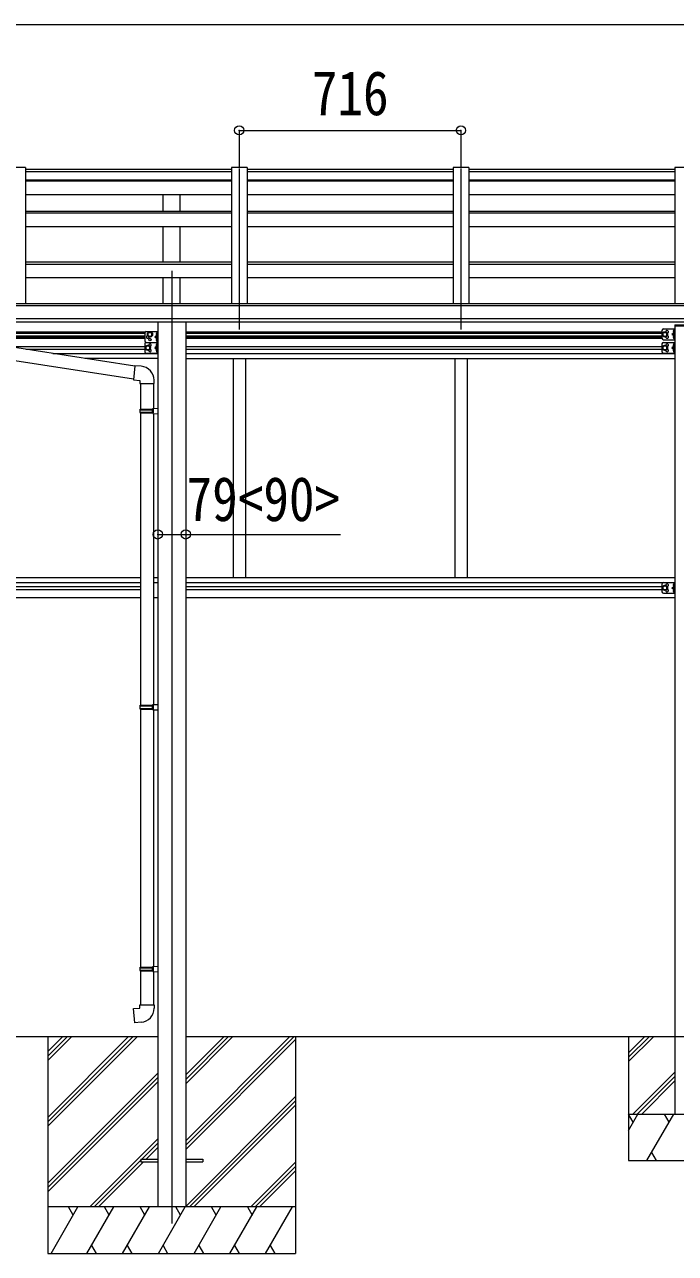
# Model space of a CAD drawing. Units: millimetres at full size, sheet at 1:30; details may follow other scales. Extents: x -8385 to 8479, y -5853 to 5787.
# Drawn here: x 2028 to 4130, y -1389 to 2578 of the extents above; entities that cross this region are included whole.
import ezdxf
from ezdxf.enums import TextEntityAlignment as Align

# ---------------------------------------------------------------- set-up
doc = ezdxf.new("R2010")
doc.units = ezdxf.units.MM
doc.header["$LTSCALE"] = 30
doc.header["$PDMODE"] = 32
doc.header["$PDSIZE"] = 30
for name, color, linetype, lineweight in [('0-0_0', 7, 'Continuous', 9), ('0-1_本体', 4, 'Continuous', 9), ('0-2_部品', 7, 'Continuous', 9), ('0-8_PARTS2', 2, 'Continuous', 9), ('0-A_寸法', 6, 'Continuous', 9), ('1-0_FRAME', 7, 'Continuous', 9), ('1-1_GLASS', 4, 'Continuous', 9), ('1-2_GLASS_SEAL', 7, 'Continuous', 9)]:
    doc.layers.add(name, color=color, linetype=linetype, lineweight=lineweight)
doc.styles.add('ＭＳ ゴシック', font='')
doc.styles.get('ＭＳ ゴシック').set_extended_font_data('MS Gothic')

msp = doc.modelspace()

# ---------------------------------------------------------------- linework, layer by layer
at = {"layer": '0-0_0'}
for p, q in [((930.39, -689.23), (2458.3, -689.23)), ((2103.5, -689.23), (2103.5, -1389.23)), ((2103.5, -949.96), (2364.23, -689.23)), ((2103.5, -964.1), (2378.37, -689.23)), ((2103.5, -978.24), (2392.51, -689.23)), ((2103.5, -766.11), (2180.38, -689.23)), ((2103.5, -751.97), (2166.24, -689.23)), ((2103.5, -737.83), (2152.1, -689.23)), ((2548.7, -1025.26), (2884.73, -689.23)), ((2548.7, -1039.4), (2898.87, -689.23)), ((2548.7, -841.41), (2700.88, -689.23)), ((2548.7, -827.27), (2686.74, -689.23)), ((2548.7, -813.13), (2672.6, -689.23)), ((2548.7, -689.23), (5758.3, -689.23)), ((2548.7, -1053.54), (2903.5, -698.75)), ((2903.5, -689.23), (2903.5, -1389.23)), ((2103.5, -1162.09), (2458.3, -807.29)), ((2103.5, -1176.23), (2458.3, -821.44)), ((2103.5, -1190.38), (2458.3, -835.58)), ((2548.7, -1237.39), (2903.5, -882.59)), ((2561, -1239.23), (2903.5, -896.74)), ((2575.14, -1239.23), (2903.5, -910.88)), ((2238.49, -1239.23), (2458.3, -1019.42)), ((2407.14, -1084.72), (2458.3, -1033.57)), ((2421.29, -1084.72), (2458.3, -1047.71)), ((2252.63, -1239.23), (2403.5, -1088.37)), ((2266.78, -1239.23), (2412.29, -1093.72)), ((2758.99, -1239.23), (2903.5, -1094.72)), ((2773.13, -1239.23), (2903.5, -1108.87)), ((2787.28, -1239.23), (2903.5, -1123.01)), ((2903.5, -1239.23), (2103.5, -1239.23)), ((2113.79, -1389.23), (2200.39, -1239.23)), ((2185.39, -1265.21), (2170.39, -1239.23)), ((2229.26, -1389.23), (2315.86, -1239.23)), ((2300.86, -1265.22), (2285.86, -1239.23)), ((2344.73, -1389.23), (2431.33, -1239.23)), ((2416.33, -1265.21), (2401.33, -1239.23)), ((2460.2, -1389.23), (2546.8, -1239.23)), ((2531.8, -1265.21), (2516.8, -1239.23)), ((2575.67, -1389.23), (2662.27, -1239.23)), ((2647.27, -1265.21), (2632.27, -1239.23)), ((2691.14, -1389.23), (2777.74, -1239.23)), ((2747.74, -1239.23), (2762.74, -1265.21)), ((2806.61, -1389.23), (2893.21, -1239.23)), ((2244.26, -1363.25), (2259.26, -1389.23)), ((2359.73, -1363.25), (2374.73, -1389.23)), ((2475.2, -1363.25), (2490.2, -1389.23)), ((2590.67, -1363.25), (2605.67, -1389.23)), ((2706.14, -1363.25), (2721.14, -1389.23)), ((2821.61, -1363.25), (2836.61, -1389.23)), ((2103.5, -1389.23), (2903.5, -1389.23))]:
    msp.add_line(p, q, dxfattribs=at)
at = {"layer": '0-1_本体'}
for p, q in [((2030.5, 2115.99), (1980.5, 2115.99)), ((2030.5, 2115.99), (2030.5, 1676.69)), ((2696.5, 2109.9), (2030.5, 2109.9)), ((2030.5, 2102.99), (2696.5, 2102.99)), ((2696.5, 2115.99), (2696.5, 1676.69)), ((2746.5, 2115.99), (2696.5, 2115.99)), ((2746.5, 2115.99), (2746.5, 1676.69)), ((3412.5, 2109.9), (2746.5, 2109.9)), ((2746.5, 2102.99), (3412.5, 2102.99)), ((3412.5, 2115.99), (3412.5, 1676.69)), ((3462.5, 2115.99), (3412.5, 2115.99)), ((3462.5, 2115.99), (3462.5, 1676.69)), ((4128.5, 2109.9), (3462.5, 2109.9)), ((3462.5, 2102.99), (4128.5, 2102.99)), ((4128.5, 2115.99), (4128.5, 1676.69)), ((4178.5, 2115.99), (4128.5, 2115.99)), ((2030.5, 2076.27), (2696.5, 2076.27)), ((2030.5, 2073.69), (2696.5, 2073.69)), ((2746.5, 2076.27), (3412.5, 2076.27)), ((2746.5, 2073.69), (3412.5, 2073.69)), ((3462.5, 2076.27), (4128.5, 2076.27)), ((3462.5, 2073.69), (4128.5, 2073.69)), ((2030.5, 2028.95), (2696.5, 2028.95)), ((2476, 1975.22), (2476, 2028.95)), ((2531, 1975.22), (2531, 2028.95)), ((2746.5, 2028.95), (3412.5, 2028.95)), ((3462.5, 2028.95), (4128.5, 2028.95)), ((2030.5, 1975.22), (2696.5, 1975.22)), ((2030.5, 1969.65), (2696.5, 1969.65)), ((2746.5, 1975.22), (3412.5, 1975.22)), ((2746.5, 1969.65), (3412.5, 1969.65)), ((3462.5, 1975.22), (4128.5, 1975.22)), ((3462.5, 1969.65), (4128.5, 1969.65)), ((2030.5, 1925.66), (2696.5, 1925.66)), ((2476, 1811.57), (2476, 1925.66)), ((2531, 1811.57), (2531, 1925.66)), ((2746.5, 1925.66), (3412.5, 1925.66)), ((3462.5, 1925.66), (4128.5, 1925.66)), ((2030.5, 1811.57), (2696.5, 1811.57)), ((2030.5, 1804.77), (2696.5, 1804.77)), ((2746.5, 1811.57), (3412.5, 1811.57)), ((2746.5, 1804.77), (3412.5, 1804.77)), ((3462.5, 1811.57), (4128.5, 1811.57)), ((3462.5, 1804.77), (4128.5, 1804.77)), ((2030.5, 1761.22), (2696.5, 1761.22)), ((2476, 1676.69), (2476, 1761.22)), ((2531, 1676.69), (2531, 1761.22)), ((2746.5, 1761.22), (3412.5, 1761.22)), ((3462.5, 1761.22), (4128.5, 1761.22)), ((7011, 1669.99), (1296, 1669.99)), ((6987.5, 1676.69), (1319.5, 1676.69)), ((1296, 1628.76), (7011, 1628.76)), ((7011, 1616.92), (1296, 1616.99)), ((2458.3, 1616.83), (2458.3, -1239.25)), ((2548.7, 1616.83), (2548.7, -1239.25))]:
    msp.add_line(p, q, dxfattribs=at)
at = {"layer": '0-2_部品'}
for p, q in [((2384.03, 1474.78), (1688.61, 1582.67)), ((2380.36, 1432.85), (1682.17, 1541.16)), ((2405.02, 1474.72), (2384.19, 1476.54)), ((2446.1, 1418.98), (2446.1, 1429.89)), ((2400.1, 1418.98), (2446.1, 1418.98)), ((2402.1, 1418.98), (2402.1, 1336.32)), ((2444.1, 1418.98), (2444.1, 1338.88)), ((2400.1, 1334.32), (2401.1, 1336.32)), ((2400.1, 1334.32), (2444.1, 1334.32)), ((2400.1, 1334.32), (2400.1, 1326.32)), ((2400.1, 1326.32), (2444.1, 1326.32)), ((2400.1, 1326.32), (2401.1, 1324.32)), ((2401.1, 1336.32), (2444.1, 1336.32)), ((2401.1, 1324.32), (2444.1, 1324.32)), ((2402.1, 1324.32), (2402.1, 380.13)), ((2439.62, 1334.32), (2439.19, 1336.32)), ((2442.1, 1338.82), (2458.1, 1339.29)), ((2442.1, 1336.82), (2442.1, 1338.82)), ((2442.1, 1336.82), (2444.1, 1336.82)), ((2442.1, 1321.82), (2442.1, 1323.82)), ((2442.1, 1321.82), (2458.1, 1321.35)), ((2444.1, 1321.76), (2444.1, 382.69)), ((2458.1, 1339.29), (2458.1, 1321.35)), ((2400.1, 378.13), (2401.1, 380.13)), ((2400.1, 378.13), (2444.1, 378.13)), ((2400.1, 378.13), (2400.1, 370.13)), ((2400.1, 370.13), (2444.1, 370.13)), ((2400.1, 370.13), (2401.1, 368.13)), ((2401.1, 380.13), (2444.1, 380.13)), ((2401.1, 368.13), (2444.1, 368.13)), ((2402.1, 368.13), (2402.1, -465.03)), ((2439.62, 378.13), (2439.19, 380.13)), ((2442.1, 382.63), (2458.1, 383.1)), ((2442.1, 380.63), (2442.1, 382.63)), ((2442.1, 380.63), (2444.1, 380.63)), ((2442.1, 365.63), (2442.1, 367.63)), ((2442.1, 365.63), (2458.1, 365.16)), ((2444.1, 365.57), (2444.1, -462.47)), ((2458.1, 383.1), (2458.1, 365.16)), ((2400.1, -467.03), (2401.1, -465.03)), ((2400.1, -467.03), (2444.1, -467.03)), ((2400.1, -467.03), (2400.1, -475.03)), ((2400.1, -475.03), (2444.1, -475.03)), ((2400.1, -475.03), (2401.1, -477.03)), ((2401.1, -465.03), (2444.1, -465.03)), ((2439.62, -467.03), (2439.19, -465.03)), ((2442.1, -462.53), (2458.1, -462.06)), ((2442.1, -464.53), (2442.1, -462.53)), ((2442.1, -464.53), (2444.1, -464.53)), ((2458.1, -462.06), (2458.1, -480)), ((2401.1, -477.03), (2444.1, -477.03)), ((2402.1, -477.03), (2402.1, -587.03)), ((2442.1, -479.53), (2442.1, -477.53)), ((2442.1, -479.53), (2458.1, -480)), ((2444.1, -479.59), (2444.1, -587.03)), ((2400.1, -587.03), (2446.1, -587.03)), ((2400.1, -597.03), (2400.1, -587.03)), ((2446.1, -587.03), (2446.1, -597.95))]:
    msp.add_line(p, q, dxfattribs=at)
at = {"layer": '0-2_部品', "color": 4}
for p, q in [((2403.3, -1084.72), (2403.3, -1093.72)), ((2403.3, -1084.72), (2458.3, -1084.72)), ((2403.3, -1093.72), (2458.3, -1093.72)), ((2548.3, -1084.72), (2603.3, -1084.72)), ((2548.3, -1093.72), (2603.3, -1093.72)), ((2603.3, -1084.72), (2603.3, -1093.72))]:
    msp.add_line(p, q, dxfattribs=at)
at = {"layer": '0-2_部品'}
for points in [[(2384.19, 1476.54), (2380.18, 1430.72), (2400.1, 1428.98), (2400.1, 1418.98)], [(2439.62, 1334.32), (2439.62, 1326.32), (2439.19, 1324.32)], [(2442.1, 1323.82), (2444.1, 1323.82), (2444.1, 1336.82)], [(2439.62, 378.13), (2439.62, 370.13), (2439.19, 368.13)], [(2442.1, 367.63), (2444.1, 367.63), (2444.1, 380.63)], [(2439.62, -467.03), (2439.62, -475.03), (2439.19, -477.03)], [(2442.1, -477.53), (2444.1, -477.53), (2444.1, -464.53)], [(2405.02, -642.78), (2384.19, -644.6), (2380.18, -598.77), (2400.1, -597.03)]]:
    msp.add_lwpolyline(points, dxfattribs=at)
for centre, start, end in [((2401.1, 1429.89), 0, 85), ((2401.1, -597.95), 275, 0)]:
    msp.add_arc(centre, 45, start, end, dxfattribs=at)
at = {"layer": '0-8_PARTS2'}
for p, q in [((2721.5, 2112.84), (2721.5, 1593.56)), ((3437.5, 2112.84), (3437.5, 1593.56)), ((2503.5, 1782.37), (2503.5, -1292.87))]:
    msp.add_line(p, q, dxfattribs=at)
at = {"layer": '0-A_寸法'}
for p, q in [((1269.5, 2577.68), (7037.5, 2577.68)), ((2721.5, 2236.24), (2721.5, 2118.63)), ((2721.5, 2236.24), (3437.5, 2236.24)), ((3437.5, 2236.24), (3437.5, 2118.63)), ((2458.3, 932.03), (2548.7, 932.03)), ((2548.7, 932.03), (3048.7, 932.03))]:
    msp.add_line(p, q, dxfattribs=at)
for p in [(2721.5, 2236.24), (3437.5, 2236.24), (2458.3, 932.03), (2548.7, 932.03)]:
    msp.add_point(p, dxfattribs=at)
at = {"layer": '1-0_FRAME'}
for p, q in [((3978.5, -689.52), (3978.5, -1089.52)), ((3978.5, -741.87), (4030.85, -689.52)), ((3978.5, -756.01), (4044.99, -689.52)), ((3978.5, -770.15), (4059.13, -689.52)), ((3992.98, -939.52), (4128.5, -804)), ((4007.12, -939.52), (4128.5, -818.14)), ((4021.26, -939.52), (4128.5, -832.28)), ((3978.5, -992.63), (4009.17, -939.52)), ((3978.5, -939.52), (4328.5, -939.52)), ((3994.17, -965.5), (3979.16, -939.52)), ((4038.03, -1089.52), (4124.64, -939.52)), ((4109.64, -965.5), (4094.63, -939.52)), ((4053.03, -1063.54), (4068.03, -1089.52)), ((3978.5, -1089.52), (4328.5, -1089.52))]:
    msp.add_line(p, q, dxfattribs=at)
at = {"layer": '1-1_GLASS'}
for p, q in [((4128.5, 1604.6), (4128.5, -939.51)), ((1671.13, 1585.38), (2418.1, 1585.38)), ((1693.69, 1581.88), (2416.13, 1581.88)), ((1751.7, 1572.88), (2416.1, 1572.88)), ((1774.26, 1569.38), (2416.1, 1569.38)), ((2355.38, 1564.38), (1806.49, 1564.38)), ((2416.1, 1564.38), (2355.38, 1564.38)), ((2548.5, 1585.38), (4086.5, 1585.38)), ((2548.5, 1581.88), (4086.5, 1581.88)), ((2548.5, 1572.88), (4086.5, 1572.88)), ((2548.5, 1569.38), (4086.5, 1569.38)), ((4086.5, 1564.38), (2548.5, 1564.38)), ((1974.09, 1538.38), (2416.1, 1538.38)), ((2032.1, 1529.38), (2416.1, 1529.38)), ((2119.12, 1515.88), (2458.1, 1515.88)), ((2548.5, 1538.38), (4086.5, 1538.38)), ((2548.5, 1529.38), (4086.5, 1529.38)), ((2548.5, 1515.88), (4128.5, 1515.88)), ((2458.1, 1499.88), (2222.25, 1499.88)), ((2548.5, 1499.88), (4128.5, 1499.88)), ((2701.5, 1499.88), (2701.5, 1429.88)), ((2701.5, 1499.88), (2701.5, 792.88)), ((2741.5, 1499.88), (2741.5, 1429.88)), ((2741.5, 1499.88), (2741.5, 792.88)), ((3417.5, 1499.88), (3417.5, 1429.88)), ((3417.5, 1499.88), (3417.5, 792.88)), ((3457.5, 1499.88), (3457.5, 1429.88)), ((3457.5, 1499.88), (3457.5, 792.88)), ((1289.3, 792.88), (2402.1, 792.88)), ((1289.3, 776.88), (2400.1, 776.88)), ((1289.3, 763.38), (2402.1, 763.38)), ((1289.3, 754.38), (2402.1, 754.38)), ((2444.3, 792.88), (2458.3, 792.88)), ((2444.3, 776.88), (2458.3, 776.88)), ((2548.5, 792.88), (4128.5, 792.88)), ((2548.5, 776.88), (4128.5, 776.88)), ((2548.5, 763.38), (4086.5, 763.38)), ((2548.5, 754.38), (4086.5, 754.38)), ((1289.3, 728.38), (2402.1, 728.38)), ((2444.3, 728.38), (2458.3, 728.38)), ((2548.5, 728.38), (4128.5, 728.38))]:
    msp.add_line(p, q, dxfattribs=at)
at = {"layer": '1-2_GLASS_SEAL'}
for p, q in [((4086.5, 1590.18), (4086.5, 1565.18)), ((4091.5, 1595.18), (4128.5, 1595.18)), ((4125.5, 1590.68), (4124.7, 1590.53)), ((4126, 1595.18), (4126, 1560.18)), ((4128, 1606.39), (4128, 1604.89)), ((4128, 1604.89), (4179, 1604.89)), ((4128.5, 1595.18), (4128.5, 1560.18)), ((4129.5, 1607.89), (4177.5, 1607.89)), ((2416.1, 1581.68), (2416.1, 1556.68)), ((2421.1, 1586.68), (2458.1, 1586.68)), ((2421.1, 1551.68), (2458.1, 1551.68)), ((2421.1, 1551.68), (2458.1, 1551.68)), ((2455.6, 1569.18), (2448.6, 1569.18)), ((2455.1, 1582.18), (2454.3, 1582.03)), ((2455.1, 1574.18), (2454.3, 1574.32)), ((2455.1, 1564.18), (2454.3, 1564.03)), ((2455.1, 1556.18), (2454.3, 1556.32)), ((2455.1, 1547.18), (2454.3, 1547.03)), ((2455.1, 1574.18), (2455.6, 1574.26)), ((2455.1, 1556.18), (2455.6, 1556.26)), ((2455.6, 1586.68), (2455.6, 1551.68)), ((2455.6, 1551.68), (2455.6, 1516.68)), ((2458.1, 1586.68), (2458.1, 1551.68)), ((2458.1, 1551.68), (2458.1, 1516.68)), ((4091.5, 1560.18), (4128.5, 1560.18)), ((4091.5, 1551.68), (4128.5, 1551.68)), ((4126, 1577.68), (4119, 1577.68)), ((4125.5, 1582.68), (4124.7, 1582.82)), ((4125.5, 1572.68), (4124.7, 1572.53)), ((4125.5, 1564.68), (4124.7, 1564.82)), ((4125.5, 1547.18), (4124.7, 1547.03)), ((4125.5, 1582.68), (4126, 1582.76)), ((4125.5, 1564.68), (4126, 1564.76)), ((4126, 1551.68), (4126, 1516.68)), ((4128.5, 1551.68), (4128.5, 1516.68)), ((2416.1, 1546.68), (2416.1, 1521.68)), ((2421.1, 1516.68), (2458.1, 1516.68)), ((2455.6, 1534.18), (2448.6, 1534.18)), ((2455.1, 1539.18), (2454.3, 1539.32)), ((2455.1, 1529.18), (2454.3, 1529.03)), ((2455.1, 1521.18), (2454.3, 1521.32)), ((2455.1, 1539.18), (2455.6, 1539.26)), ((2455.1, 1521.18), (2455.6, 1521.26)), ((4086.5, 1546.68), (4086.5, 1521.68)), ((4091.5, 1516.68), (4128.5, 1516.68)), ((4126, 1534.18), (4119, 1534.18)), ((4125.5, 1539.18), (4124.7, 1539.32)), ((4125.5, 1529.18), (4124.7, 1529.03)), ((4125.5, 1521.18), (4124.7, 1521.32)), ((4125.5, 1539.18), (4126, 1539.26)), ((4125.5, 1521.18), (4126, 1521.26)), ((4086.5, 771.67), (4086.5, 746.67)), ((4096.5, 766.68), (4090, 762.93)), ((4090, 762.93), (4090, 755.42)), ((4090, 755.42), (4096.5, 751.67)), ((4091.5, 776.67), (4128.5, 776.67)), ((4103, 762.93), (4096.5, 766.68)), ((4096.5, 751.67), (4103, 755.42)), ((4103, 755.42), (4103, 762.93)), ((4126, 764.17), (4119, 759.17)), ((4125.75, 769.36), (4123.52, 770.47)), ((4125.75, 766.99), (4123.52, 765.87)), ((4125.5, 772.17), (4124.7, 772.03)), ((4125.5, 764.17), (4124.7, 764.32)), ((4125.5, 754.17), (4124.7, 754.03)), ((4125.5, 772.17), (4126, 772.09)), ((4125.5, 764.17), (4125.5, 772.17)), ((4125.5, 764.17), (4126, 764.26)), ((4125.5, 754.17), (4126, 754.09)), ((4125.5, 746.17), (4125.5, 754.17)), ((4126.38, 768.17), (4125.75, 769.36)), ((4126.38, 768.17), (4125.75, 766.99)), ((4126, 776.67), (4126, 741.67)), ((4126, 772.09), (4126, 764.26)), ((4126, 754.09), (4126, 746.26)), ((4128.5, 776.67), (4128.5, 741.67)), ((4091.5, 741.67), (4128.5, 741.67)), ((4125.75, 751.36), (4123.52, 752.47)), ((4125.75, 748.99), (4123.52, 747.87)), ((4125.5, 746.17), (4124.7, 746.32)), ((4125.5, 746.17), (4126, 746.26)), ((4126.38, 750.17), (4125.75, 751.36)), ((4126.38, 750.17), (4125.75, 748.99))]:
    msp.add_line(p, q, dxfattribs=at)
for points in [[(4126.38, 1586.68), (4125.75, 1587.86), (4123.52, 1588.98)], [(4125.5, 1582.68), (4125.5, 1590.68), (4126, 1590.59), (4126, 1582.76)], [(2455.6, 1574.18), (2448.6, 1569.18), (2455.6, 1564.18)], [(2455.98, 1578.18), (2455.35, 1579.36), (2453.12, 1580.48)], [(2455.98, 1578.18), (2455.35, 1576.99), (2453.12, 1575.88)], [(2455.98, 1560.18), (2455.35, 1561.36), (2453.12, 1562.48)], [(2455.98, 1560.18), (2455.35, 1558.99), (2453.12, 1557.88)], [(2455.1, 1574.18), (2455.1, 1582.18), (2455.6, 1582.09), (2455.6, 1574.26)], [(2455.1, 1556.18), (2455.1, 1564.18), (2455.6, 1564.09), (2455.6, 1556.26)], [(2455.1, 1539.18), (2455.1, 1547.18), (2455.6, 1547.09), (2455.6, 1539.26)], [(4126, 1582.68), (4119, 1577.68), (4126, 1572.68)], [(4126.38, 1586.68), (4125.75, 1585.49), (4123.52, 1584.38)], [(4126.38, 1568.68), (4125.75, 1569.86), (4123.52, 1570.98)], [(4126.38, 1568.68), (4125.75, 1567.49), (4123.52, 1566.38)], [(4125.5, 1564.68), (4125.5, 1572.68), (4126, 1572.59), (4126, 1564.76)], [(4125.5, 1539.18), (4125.5, 1547.18), (4126, 1547.09), (4126, 1539.26)], [(2455.6, 1539.18), (2448.6, 1534.18), (2455.6, 1529.18)], [(2455.98, 1543.18), (2455.35, 1544.36), (2453.12, 1545.48)], [(2455.98, 1543.18), (2455.35, 1541.99), (2453.12, 1540.88)], [(2455.98, 1525.18), (2455.35, 1526.36), (2453.12, 1527.48)], [(2455.98, 1525.18), (2455.35, 1523.99), (2453.12, 1522.88)], [(2455.1, 1521.18), (2455.1, 1529.18), (2455.6, 1529.09), (2455.6, 1521.26)], [(4126, 1539.18), (4119, 1534.18), (4126, 1529.18)], [(4126.38, 1543.18), (4125.75, 1544.36), (4123.52, 1545.48)], [(4126.38, 1543.18), (4125.75, 1541.99), (4123.52, 1540.88)], [(4126.38, 1525.18), (4125.75, 1526.36), (4123.52, 1527.48)], [(4126.38, 1525.18), (4125.75, 1523.99), (4123.52, 1522.88)], [(4125.5, 1521.18), (4125.5, 1529.18), (4126, 1529.09), (4126, 1521.26)], [(4126, 759.17), (4119, 759.17), (4126, 754.17)]]:
    msp.add_lwpolyline(points, dxfattribs=at)
for points in [[(2433.1, 1570.17), (2439.6, 1573.92), (2439.6, 1581.43), (2433.1, 1585.18), (2426.6, 1581.43), (2426.6, 1573.92)], [(4096.5, 1570.17), (4103, 1573.92), (4103, 1581.43), (4096.5, 1585.18), (4090, 1581.43), (4090, 1573.92)], [(2426.1, 1526.67), (2432.6, 1530.42), (2432.6, 1537.93), (2426.1, 1541.68), (2419.6, 1537.93), (2419.6, 1530.42)], [(4096.5, 1526.67), (4103, 1530.42), (4103, 1537.93), (4096.5, 1541.68), (4090, 1537.93), (4090, 1530.42)]]:
    msp.add_lwpolyline(points, close=True, dxfattribs=at)
for centre, radius in [((2433.1, 1577.68), 8.5), ((2433.1, 1577.68), 7.5), ((2433.1, 1577.68), 6.5), ((2433.1, 1560.68), 4.25), ((4096.5, 1577.68), 8.5), ((4096.5, 1577.68), 7.5), ((4096.5, 1577.68), 6.5), ((2426.1, 1534.18), 8.5), ((2426.1, 1534.18), 7.5), ((2426.1, 1534.18), 6.5), ((4096.5, 1534.18), 8.5), ((4096.5, 1534.18), 7.5), ((4096.5, 1534.18), 6.5), ((4096.5, 759.17), 8.5), ((4096.5, 759.17), 7.5), ((4096.5, 759.17), 6.5)]:
    msp.add_circle(centre, radius, dxfattribs=at)
for centre, radius, start, end in [((4091.5, 1590.18), 5, 90, 180), ((4103.5, 1586.18), 4.25, 274.76077, 186.29431), ((4129.6, 1586.68), 6.5, 147.94412, 212.05588), ((4124.85, 1589.65), 0.9, 100, 147.94412), ((4129.5, 1606.39), 1.5, 90, 180), ((2421.1, 1581.68), 5, 90, 180), ((2421.1, 1556.68), 5, 180, 270), ((2421.1, 1546.68), 5, 90, 180), ((2426.1, 1569.18), 4.25, 94.76077, 6.29431), ((2459.2, 1578.18), 6.5, 147.94412, 212.05588), ((2459.2, 1560.18), 6.5, 147.94412, 212.05588), ((2454.45, 1581.15), 0.9, 100, 147.94412), ((2454.45, 1575.2), 0.9, 212.05588, 260), ((2454.45, 1563.15), 0.9, 100, 147.94412), ((2454.45, 1557.2), 0.9, 212.05588, 260), ((4091.5, 1565.18), 5, 180, 270), ((4091.5, 1546.68), 5, 90, 180), ((4103.5, 1569.18), 4.25, 173.70569, 85.23923), ((4129.6, 1568.68), 6.5, 147.94412, 212.05588), ((4124.85, 1583.7), 0.9, 212.05588, 260), ((4124.85, 1571.65), 0.9, 100, 147.94412), ((4124.85, 1565.7), 0.9, 212.05588, 260), ((2421.1, 1521.68), 5, 180, 270), ((2433.1, 1542.68), 4.25, 274.76077, 186.29431), ((2433.1, 1525.68), 4.25, 173.70569, 85.23923), ((2459.2, 1543.18), 6.5, 147.94412, 212.05588), ((2459.2, 1525.18), 6.5, 147.94412, 212.05588), ((2454.45, 1546.15), 0.9, 100, 147.94412), ((2454.45, 1540.2), 0.9, 212.05588, 260), ((2454.45, 1528.15), 0.9, 100, 147.94412), ((2454.45, 1522.2), 0.9, 212.05588, 260), ((4091.5, 1521.68), 5, 180, 270), ((4103.5, 1542.68), 4.25, 274.76077, 186.29431), ((4103.5, 1525.68), 4.25, 173.70569, 85.23923), ((4129.6, 1543.18), 6.5, 147.94412, 212.05588), ((4129.6, 1525.18), 6.5, 147.94412, 212.05588), ((4124.85, 1546.15), 0.9, 100, 147.94412), ((4124.85, 1540.2), 0.9, 212.05588, 260), ((4124.85, 1528.15), 0.9, 100, 147.94412), ((4124.85, 1522.2), 0.9, 212.05588, 260), ((4091.5, 771.67), 5, 90, 180), ((4103.5, 767.67), 4.25, 274.76077, 186.29431), ((4103.5, 750.67), 4.25, 173.70569, 85.23923), ((4129.6, 768.17), 6.5, 147.94412, 212.05588), ((4124.85, 771.15), 0.9, 100, 147.94412), ((4124.85, 765.2), 0.9, 212.05588, 260), ((4124.85, 753.15), 0.9, 100, 147.94412), ((4091.5, 746.67), 5, 180, 270), ((4129.6, 750.17), 6.5, 147.94412, 212.05588), ((4124.85, 747.2), 0.9, 212.05588, 260)]:
    msp.add_arc(centre, radius, start, end, dxfattribs=at)

# ---------------------------------------------------------------- texts
at = {"layer": '0-A_寸法', "color": 7, "style": 'ＭＳ ゴシック', "width": 0.85}
for s, p in [('716', (2955.75, 2242.24)), ('79<90>', (2551.2, 932.03))]:
    msp.add_text(s, height=143, dxfattribs=at).set_placement(p, align=Align.BOTTOM_LEFT)

doc.saveas('drawing.dxf')
